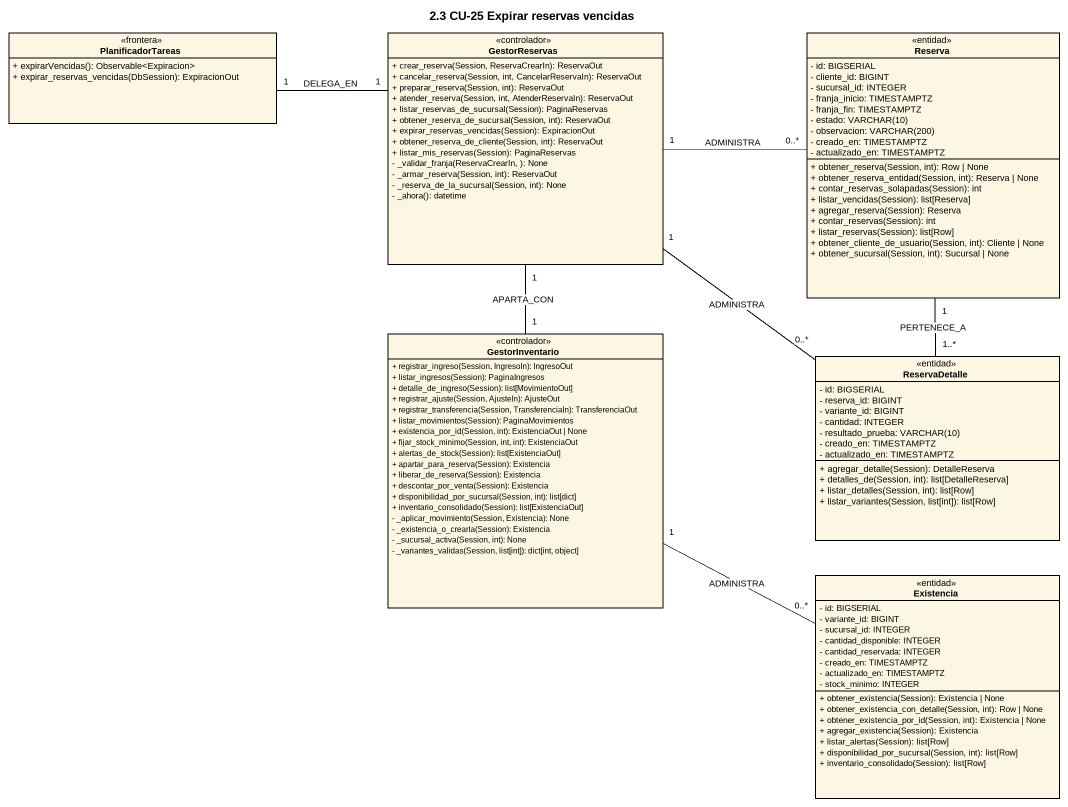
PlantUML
@startuml
title 2.3 CU-25 Expirar reservas vencidas
hide circle
hide empty members
skinparam classAttributeIconSize 0
class PlanificadorTareas <<frontera>> {
  + expirarVencidas(): Observable<Expiracion>
  + expirar_reservas_vencidas(DbSession): ExpiracionOut
}
class GestorReservas <<controlador>> {
  + crear_reserva(Session, ReservaCrearIn): ReservaOut
  + cancelar_reserva(Session, int, CancelarReservaIn): ReservaOut
  + preparar_reserva(Session, int): ReservaOut
  + atender_reserva(Session, int, AtenderReservaIn): ReservaOut
  + listar_reservas_de_sucursal(Session): PaginaReservas
  + obtener_reserva_de_sucursal(Session, int): ReservaOut
  + expirar_reservas_vencidas(Session): ExpiracionOut
  + obtener_reserva_de_cliente(Session, int): ReservaOut
  + listar_mis_reservas(Session): PaginaReservas
  - _validar_franja(ReservaCrearIn, ): None
  - _armar_reserva(Session, int): ReservaOut
  - _reserva_de_la_sucursal(Session, int): None
  - _ahora(): datetime
}
class Reserva <<entidad>> {
  - id: BIGSERIAL
  - cliente_id: BIGINT
  - sucursal_id: INTEGER
  - franja_inicio: TIMESTAMPTZ
  - franja_fin: TIMESTAMPTZ
  {field} - estado: VARCHAR(10)
  {field} - observacion: VARCHAR(200)
  - creado_en: TIMESTAMPTZ
  - actualizado_en: TIMESTAMPTZ
  + obtener_reserva(Session, int): Row | None
  + obtener_reserva_entidad(Session, int): Reserva | None
  + contar_reservas_solapadas(Session): int
  + listar_vencidas(Session): list[Reserva]
  + agregar_reserva(Session): Reserva
  + contar_reservas(Session): int
  + listar_reservas(Session): list[Row]
  + obtener_cliente_de_usuario(Session, int): Cliente | None
  + obtener_sucursal(Session, int): Sucursal | None
}
class GestorInventario <<controlador>> {
  + registrar_ingreso(Session, IngresoIn): IngresoOut
  + listar_ingresos(Session): PaginaIngresos
  + detalle_de_ingreso(Session): list[MovimientoOut]
  + registrar_ajuste(Session, AjusteIn): AjusteOut
  + registrar_transferencia(Session, TransferenciaIn): TransferenciaOut
  + listar_movimientos(Session): PaginaMovimientos
  + existencia_por_id(Session, int): ExistenciaOut | None
  + fijar_stock_minimo(Session, int, int): ExistenciaOut
  + alertas_de_stock(Session): list[ExistenciaOut]
  + apartar_para_reserva(Session): Existencia
  + liberar_de_reserva(Session): Existencia
  + descontar_por_venta(Session): Existencia
  + disponibilidad_por_sucursal(Session, int): list[dict]
  + inventario_consolidado(Session): list[ExistenciaOut]
  - _aplicar_movimiento(Session, Existencia): None
  - _existencia_o_crearla(Session): Existencia
  - _sucursal_activa(Session, int): None
  - _variantes_validas(Session, list[int]): dict[int, object]
}
class ReservaDetalle <<entidad>> {
  - id: BIGSERIAL
  - reserva_id: BIGINT
  - variante_id: BIGINT
  - cantidad: INTEGER
  {field} - resultado_prueba: VARCHAR(10)
  - creado_en: TIMESTAMPTZ
  - actualizado_en: TIMESTAMPTZ
  + agregar_detalle(Session): DetalleReserva
  + detalles_de(Session, int): list[DetalleReserva]
  + listar_detalles(Session, int): list[Row]
  + listar_variantes(Session, list[int]): list[Row]
}
class Existencia <<entidad>> {
  - id: BIGSERIAL
  - variante_id: BIGINT
  - sucursal_id: INTEGER
  - cantidad_disponible: INTEGER
  - cantidad_reservada: INTEGER
  - creado_en: TIMESTAMPTZ
  - actualizado_en: TIMESTAMPTZ
  - stock_minimo: INTEGER
  + obtener_existencia(Session): Existencia | None
  + obtener_existencia_con_detalle(Session, int): Row | None
  + obtener_existencia_por_id(Session, int): Existencia | None
  + agregar_existencia(Session): Existencia
  + listar_alertas(Session): list[Row]
  + disponibilidad_por_sucursal(Session, int): list[Row]
  + inventario_consolidado(Session): list[Row]
}
PlanificadorTareas "1" -right- "1" GestorReservas : DELEGA_EN
GestorReservas "1" -right- "0..*" Reserva : ADMINISTRA
GestorReservas "1" -- "1" GestorInventario : APARTA_CON
GestorReservas "1" -- "0..*" ReservaDetalle : ADMINISTRA
GestorInventario "1" -right- "0..*" Existencia : ADMINISTRA
ReservaDetalle "1..*" -up- "1" Reserva : PERTENECE_A
@enduml
